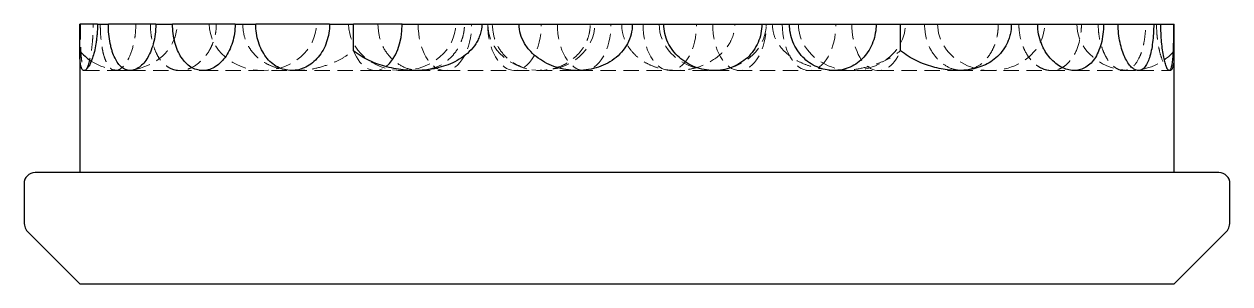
# Model space of a CAD drawing. Header units: millimetres. Extents: x 30 to 273, y 46 to 210.
# Drawn here: x 173 to 273, y 46 to 67.5 of the extents above; entities that cross this region are included whole.
import ezdxf

# ---------------------------------------------------------------- set-up
doc = ezdxf.new("R2010")
doc.units = ezdxf.units.MM
doc.linetypes.add('HIDDEN', pattern=[1.905, 1.27, -0.635])

msp = doc.modelspace()

# ---------------------------------------------------------------- linework, layer by layer
at = {"color": 7, "linetype": 'Continuous', "lineweight": 25}
for p, q in [((177.62, 65.31), (177.62, 67.52)), ((179.08, 67.52), (177.62, 67.52)), ((179.08, 67.52), (179.99, 67.52)), ((183.92, 67.52), (179.99, 67.52)), ((183.92, 67.52), (185.31, 67.52)), ((190.5, 67.52), (185.31, 67.52)), ((190.5, 67.52), (192.21, 67.52)), ((198.34, 67.52), (192.21, 67.52)), ((198.34, 67.52), (200.31, 67.52)), ((200.31, 65.31), (200.31, 67.52)), ((204.35, 67.52), (200.31, 67.52)), ((204.35, 67.52), (210.96, 67.52)), ((210.96, 67.52), (214.05, 67.52)), ((214.05, 67.52), (223.44, 67.52)), ((223.44, 67.52), (226.05, 67.52)), ((226.05, 67.52), (234.18, 67.52)), ((234.18, 67.52), (236.47, 67.52)), ((236.47, 67.52), (243.66, 67.52)), ((243.66, 67.52), (245.69, 67.52)), ((245.69, 65.31), (245.69, 67.52)), ((245.69, 67.52), (254.87, 67.52)), ((254.87, 67.52), (257.06, 67.52)), ((257.06, 67.52), (262.52, 67.52)), ((262.52, 67.52), (263.74, 67.52)), ((263.74, 67.52), (266.68, 67.52)), ((266.68, 67.52), (267.27, 67.52)), ((267.27, 67.52), (268.33, 67.52)), ((268.33, 67.52), (268.38, 67.52)), ((268.38, 65.31), (268.38, 67.52)), ((177.62, 65.31), (177.62, 55.21)), ((268.38, 55.21), (268.38, 65.31)), ((272.08, 55.21), (173.92, 55.21)), ((173, 54.29), (173, 51.1)), ((273, 51.1), (273, 54.29)), ((173.36, 50.23), (177.62, 45.98)), ((268.38, 45.98), (272.64, 50.23)), ((177.62, 45.98), (268.38, 45.98))]:
    msp.add_line(p, q, dxfattribs=at)
at = {"color": 7, "linetype": 'HIDDEN', "lineweight": 18}
for p, q in [((177.98, 63.67), (181.25, 63.67)), ((181.25, 63.67), (181.81, 63.67)), ((181.81, 63.67), (187.81, 63.67)), ((187.81, 63.67), (195.19, 63.67)), ((195.19, 63.67), (202.13, 63.67)), ((202.13, 63.67), (205.4, 63.67)), ((205.4, 63.67), (207.9, 63.67)), ((207.9, 63.67), (218.9, 63.67)), ((218.9, 63.67), (230.21, 63.67)), ((230.21, 63.67), (240.15, 63.67)), ((240.15, 63.67), (243.87, 63.67)), ((243.87, 63.67), (250.42, 63.67)), ((250.42, 63.67), (260.09, 63.67)), ((260.09, 63.67), (265.41, 63.67)), ((265.41, 63.67), (267.96, 63.67)), ((267.96, 63.67), (268.02, 63.67))]:
    msp.add_line(p, q, dxfattribs=at)
at = {"color": 7, "linetype": 'Continuous', "lineweight": 25}
for centre, radius, start, end in [((173.92, 54.29), 0.923, 90, 180), ((272.08, 54.29), 0.923, 0, 90), ((174.23, 51.1), 1.23, 180, 225), ((271.77, 51.1), 1.23, 315, 0)]:
    msp.add_arc(centre, radius, start, end, dxfattribs=at)
at = {"color": 7, "linetype": 'HIDDEN', "lineweight": 18}
for centre, major_axis, ratio, start_param, end_param in [((181.25, 67.52), (-4.44, 0), 0.86603, 0.92078, 3.14159), ((192.8, 67.52), (-4.44, 0), 0.86603, 0, 3.14159), ((204.35, 67.52), (-4.44, 0), 0.86603, 0, 3.14159), ((207.9, 67.52), (0, 3.85), 0.57735, 1.5708, 4.71239), ((213.67, 67.52), (0, 3.85), 0.57735, 1.5708, 4.71239), ((215.89, 67.52), (-4.44, 0), 0.86603, 0, 3.14159), ((219.45, 67.52), (0, 3.85), 0.57735, 1.5708, 4.71239), ((226.55, 67.52), (0, 3.85), 0.57735, 1.5708, 4.71239), ((230.11, 67.52), (4.44, 0), 0.86603, 3.14159, 4.49023), ((232.33, 67.52), (0, 3.85), 0.57735, 1.5708, 4.71239), ((230.11, 67.52), (4.44, 0), 0.86603, 4.98613, 6.28319), ((238.1, 67.52), (0, 3.85), 0.57735, 1.5708, 4.71239), ((241.65, 67.52), (4.44, 0), 0.86603, 3.14159, 6.28319), ((243.87, 67.52), (0, 3.85), 0.57735, 1.5708, 4.10143), ((253.2, 67.52), (4.44, 0), 0.86603, 3.14159, 6.28319), ((264.75, 67.52), (4.44, 0), 0.86603, 3.14159, 5.67223), ((202.13, 67.52), (0, 3.85), 0.57735, 2.18175, 3.54882), ((230.11, 67.52), (4.44, 0), 0.86603, 4.59832, 4.73747)]:
    msp.add_ellipse(centre, major_axis=major_axis, ratio=ratio, start_param=start_param, end_param=end_param, dxfattribs=at)
at = {"color": 7, "linetype": 'Continuous', "lineweight": 25}
for centre, major_axis, ratio, start_param, end_param in [((202.13, 67.52), (0, 3.85), 0.57735, 3.54882, 4.71239), ((181.25, 67.52), (-4.44, 0), 0.86603, 0.61096, 0.92078)]:
    msp.add_ellipse(centre, major_axis=major_axis, ratio=ratio, start_param=start_param, end_param=end_param, dxfattribs=at)
for points, knots in [([(179.08, 67.52), (179.08, 67.23), (179.07, 66.94), (179.04, 66.53), (179.02, 66.39), (178.99, 66.14), (178.98, 66.01), (178.92, 65.65), (178.87, 65.43), (178.78, 65.04), (178.72, 64.87), (178.57, 64.4), (178.46, 64.18), (178.31, 63.94), (178.26, 63.87), (178.17, 63.77), (178.13, 63.73), (178.01, 63.66), (177.93, 63.66), (177.81, 63.75), (177.76, 63.84), (177.71, 64.03), (177.69, 64.11), (177.66, 64.28), (177.65, 64.38), (177.62, 64.71), (177.62, 64.97), (177.62, 65.31)], [0, 0, 0, 0, 0.0625, 0.0625, 0.09375, 0.09375, 0.125, 0.125, 0.1875, 0.1875, 0.25, 0.25, 0.375, 0.375, 0.4375, 0.4375, 0.5, 0.5, 0.625, 0.625, 0.75, 0.75, 0.8125, 0.8125, 0.875, 0.875, 1, 1, 1, 1]), ([(183.92, 67.52), (183.92, 67.23), (183.9, 66.95), (183.83, 66.41), (183.78, 66.14), (183.65, 65.65), (183.56, 65.42), (183.38, 64.99), (183.28, 64.8), (183.07, 64.46), (182.95, 64.32), (182.72, 64.07), (182.59, 63.97), (182.35, 63.81), (182.23, 63.75), (181.99, 63.68), (181.87, 63.67), (181.63, 63.68), (181.52, 63.71), (181.3, 63.8), (181.19, 63.86), (180.88, 64.12), (180.7, 64.36), (180.46, 64.86), (180.38, 65.04), (180.28, 65.34), (180.25, 65.45), (180.19, 65.67), (180.17, 65.79), (180.09, 66.15), (180.06, 66.41), (180, 66.95), (179.99, 67.23), (179.99, 67.52)], [0, 0, 0, 0, 0.0625, 0.0625, 0.125, 0.125, 0.1875, 0.1875, 0.25, 0.25, 0.3125, 0.3125, 0.375, 0.375, 0.4375, 0.4375, 0.5, 0.5, 0.5625, 0.5625, 0.625, 0.625, 0.75, 0.75, 0.8125, 0.8125, 0.84375, 0.84375, 0.875, 0.875, 0.9375, 0.9375, 1, 1, 1, 1]), ([(190.5, 67.52), (190.5, 67.25), (190.48, 66.99), (190.4, 66.49), (190.35, 66.23), (190.2, 65.76), (190.11, 65.53), (189.9, 65.11), (189.78, 64.91), (189.52, 64.56), (189.37, 64.41), (189.08, 64.13), (188.92, 64.02), (188.6, 63.84), (188.43, 63.77), (188.1, 63.69), (187.94, 63.67), (187.61, 63.67), (187.44, 63.7), (187.13, 63.8), (186.98, 63.87), (186.68, 64.05), (186.54, 64.17), (186.28, 64.44), (186.15, 64.59), (185.81, 65.11), (185.63, 65.53), (185.44, 66.24), (185.39, 66.48), (185.33, 66.99), (185.31, 67.25), (185.31, 67.52)], [0, 0, 0, 0, 0.0625, 0.0625, 0.125, 0.125, 0.1875, 0.1875, 0.25, 0.25, 0.3125, 0.3125, 0.375, 0.375, 0.4375, 0.4375, 0.5, 0.5, 0.5625, 0.5625, 0.625, 0.625, 0.6875, 0.6875, 0.75, 0.75, 0.875, 0.875, 0.9375, 0.9375, 1, 1, 1, 1]), ([(198.34, 67.52), (198.34, 67.26), (198.32, 67.01), (198.23, 66.52), (198.17, 66.27), (198.01, 65.8), (197.91, 65.58), (197.67, 65.16), (197.54, 64.96), (197.24, 64.61), (197.08, 64.45), (196.73, 64.17), (196.55, 64.05), (196.17, 63.86), (195.98, 63.79), (195.58, 63.69), (195.38, 63.67), (194.98, 63.67), (194.78, 63.7), (194.39, 63.8), (194.2, 63.87), (193.84, 64.06), (193.67, 64.18), (193.35, 64.46), (193.2, 64.61), (192.93, 64.97), (192.81, 65.17), (192.59, 65.58), (192.5, 65.8), (192.35, 66.27), (192.3, 66.51), (192.22, 67.01), (192.21, 67.26), (192.21, 67.52)], [0, 0, 0, 0, 0.0625, 0.0625, 0.125, 0.125, 0.1875, 0.1875, 0.25, 0.25, 0.3125, 0.3125, 0.375, 0.375, 0.4375, 0.4375, 0.5, 0.5, 0.5625, 0.5625, 0.625, 0.625, 0.6875, 0.6875, 0.75, 0.75, 0.8125, 0.8125, 0.875, 0.875, 0.9375, 0.9375, 1, 1, 1, 1]), ([(210.96, 67.52), (210.96, 67.23), (210.91, 66.94), (210.78, 66.53), (210.73, 66.39), (210.61, 66.14), (210.54, 66.01), (210.31, 65.65), (210.12, 65.43), (209.72, 65.04), (209.5, 64.87), (208.8, 64.4), (208.3, 64.18), (207.52, 63.94), (207.26, 63.87), (206.73, 63.77), (206.46, 63.73), (205.67, 63.66), (205.14, 63.66), (204.1, 63.75), (203.58, 63.84), (202.83, 64.03), (202.59, 64.11), (202.1, 64.28), (201.86, 64.38), (201.16, 64.71), (200.72, 64.97), (200.31, 65.31)], [0, 0, 0, 0, 0.0625, 0.0625, 0.09375, 0.09375, 0.125, 0.125, 0.1875, 0.1875, 0.25, 0.25, 0.375, 0.375, 0.4375, 0.4375, 0.5, 0.5, 0.625, 0.625, 0.75, 0.75, 0.8125, 0.8125, 0.875, 0.875, 1, 1, 1, 1]), ([(223.44, 67.52), (223.44, 67.23), (223.41, 66.95), (223.27, 66.41), (223.16, 66.14), (222.9, 65.65), (222.74, 65.42), (222.36, 64.99), (222.16, 64.8), (221.71, 64.46), (221.47, 64.32), (220.96, 64.07), (220.7, 63.97), (220.16, 63.81), (219.88, 63.75), (219.33, 63.68), (219.05, 63.67), (218.49, 63.68), (218.21, 63.71), (217.66, 63.8), (217.39, 63.86), (216.59, 64.12), (216.09, 64.36), (215.42, 64.86), (215.2, 65.04), (214.92, 65.34), (214.83, 65.45), (214.66, 65.67), (214.58, 65.79), (214.36, 66.15), (214.25, 66.41), (214.09, 66.95), (214.05, 67.23), (214.05, 67.52)], [0, 0, 0, 0, 0.0625, 0.0625, 0.125, 0.125, 0.1875, 0.1875, 0.25, 0.25, 0.3125, 0.3125, 0.375, 0.375, 0.4375, 0.4375, 0.5, 0.5, 0.5625, 0.5625, 0.625, 0.625, 0.75, 0.75, 0.8125, 0.8125, 0.84375, 0.84375, 0.875, 0.875, 0.9375, 0.9375, 1, 1, 1, 1]), ([(234.18, 67.52), (234.18, 67.25), (234.16, 66.99), (234.05, 66.49), (233.97, 66.23), (233.76, 65.76), (233.64, 65.53), (233.34, 65.11), (233.17, 64.91), (232.79, 64.56), (232.59, 64.41), (232.15, 64.13), (231.92, 64.02), (231.44, 63.84), (231.19, 63.77), (230.68, 63.69), (230.42, 63.67), (229.91, 63.67), (229.65, 63.7), (229.14, 63.8), (228.9, 63.87), (228.41, 64.05), (228.17, 64.17), (227.73, 64.44), (227.52, 64.59), (226.94, 65.11), (226.62, 65.53), (226.28, 66.24), (226.2, 66.48), (226.08, 66.99), (226.05, 67.25), (226.05, 67.52)], [0, 0, 0, 0, 0.0625, 0.0625, 0.125, 0.125, 0.1875, 0.1875, 0.25, 0.25, 0.3125, 0.3125, 0.375, 0.375, 0.4375, 0.4375, 0.5, 0.5, 0.5625, 0.5625, 0.625, 0.625, 0.6875, 0.6875, 0.75, 0.75, 0.875, 0.875, 0.9375, 0.9375, 1, 1, 1, 1]), ([(243.66, 67.52), (243.66, 67.26), (243.64, 67.01), (243.55, 66.52), (243.49, 66.27), (243.31, 65.8), (243.21, 65.58), (242.95, 65.16), (242.81, 64.96), (242.48, 64.61), (242.31, 64.45), (241.92, 64.17), (241.72, 64.05), (241.29, 63.86), (241.07, 63.79), (240.61, 63.69), (240.37, 63.67), (239.91, 63.67), (239.67, 63.7), (239.21, 63.8), (238.98, 63.87), (238.54, 64.06), (238.33, 64.18), (237.93, 64.46), (237.75, 64.61), (237.4, 64.97), (237.25, 65.17), (236.98, 65.58), (236.86, 65.8), (236.67, 66.27), (236.6, 66.51), (236.5, 67.01), (236.47, 67.26), (236.47, 67.52)], [0, 0, 0, 0, 0.0625, 0.0625, 0.125, 0.125, 0.1875, 0.1875, 0.25, 0.25, 0.3125, 0.3125, 0.375, 0.375, 0.4375, 0.4375, 0.5, 0.5, 0.5625, 0.5625, 0.625, 0.625, 0.6875, 0.6875, 0.75, 0.75, 0.8125, 0.8125, 0.875, 0.875, 0.9375, 0.9375, 1, 1, 1, 1]), ([(254.87, 67.52), (254.87, 67.23), (254.84, 66.94), (254.75, 66.53), (254.71, 66.39), (254.61, 66.14), (254.56, 66.01), (254.39, 65.65), (254.25, 65.43), (253.94, 65.04), (253.78, 64.87), (253.23, 64.4), (252.84, 64.18), (252.21, 63.94), (251.99, 63.87), (251.56, 63.77), (251.34, 63.73), (250.67, 63.66), (250.21, 63.66), (249.28, 63.75), (248.82, 63.84), (248.13, 64.03), (247.9, 64.11), (247.44, 64.28), (247.21, 64.38), (246.54, 64.71), (246.1, 64.97), (245.69, 65.31)], [0, 0, 0, 0, 0.0625, 0.0625, 0.09375, 0.09375, 0.125, 0.125, 0.1875, 0.1875, 0.25, 0.25, 0.375, 0.375, 0.4375, 0.4375, 0.5, 0.5, 0.625, 0.625, 0.75, 0.75, 0.8125, 0.8125, 0.875, 0.875, 1, 1, 1, 1]), ([(262.52, 67.52), (262.52, 67.23), (262.51, 66.95), (262.44, 66.41), (262.39, 66.14), (262.25, 65.65), (262.17, 65.42), (261.98, 64.99), (261.88, 64.8), (261.64, 64.46), (261.52, 64.32), (261.25, 64.07), (261.1, 63.97), (260.81, 63.81), (260.65, 63.75), (260.34, 63.68), (260.18, 63.67), (259.85, 63.68), (259.69, 63.71), (259.36, 63.8), (259.2, 63.86), (258.71, 64.12), (258.4, 64.36), (257.96, 64.86), (257.82, 65.04), (257.63, 65.34), (257.57, 65.45), (257.46, 65.67), (257.41, 65.79), (257.27, 66.15), (257.19, 66.41), (257.08, 66.95), (257.06, 67.23), (257.06, 67.52)], [0, 0, 0, 0, 0.0625, 0.0625, 0.125, 0.125, 0.1875, 0.1875, 0.25, 0.25, 0.3125, 0.3125, 0.375, 0.375, 0.4375, 0.4375, 0.5, 0.5, 0.5625, 0.5625, 0.625, 0.625, 0.75, 0.75, 0.8125, 0.8125, 0.84375, 0.84375, 0.875, 0.875, 0.9375, 0.9375, 1, 1, 1, 1]), ([(266.68, 67.52), (266.68, 67.25), (266.68, 66.99), (266.65, 66.49), (266.62, 66.23), (266.56, 65.76), (266.53, 65.53), (266.44, 65.11), (266.39, 64.91), (266.27, 64.56), (266.21, 64.41), (266.07, 64.13), (266, 64.02), (265.84, 63.84), (265.75, 63.77), (265.58, 63.69), (265.49, 63.67), (265.3, 63.67), (265.21, 63.7), (265.01, 63.8), (264.92, 63.87), (264.73, 64.05), (264.64, 64.17), (264.46, 64.44), (264.37, 64.59), (264.13, 65.11), (263.99, 65.53), (263.84, 66.24), (263.8, 66.48), (263.75, 66.99), (263.74, 67.25), (263.74, 67.52)], [0, 0, 0, 0, 0.0625, 0.0625, 0.125, 0.125, 0.1875, 0.1875, 0.25, 0.25, 0.3125, 0.3125, 0.375, 0.375, 0.4375, 0.4375, 0.5, 0.5, 0.5625, 0.5625, 0.625, 0.625, 0.6875, 0.6875, 0.75, 0.75, 0.875, 0.875, 0.9375, 0.9375, 1, 1, 1, 1]), ([(268.33, 67.52), (268.33, 67.26), (268.32, 67.01), (268.32, 66.52), (268.32, 66.27), (268.3, 65.8), (268.3, 65.58), (268.28, 65.16), (268.27, 64.96), (268.24, 64.61), (268.22, 64.45), (268.19, 64.17), (268.16, 64.05), (268.12, 63.86), (268.09, 63.79), (268.03, 63.69), (268, 63.67), (267.93, 63.67), (267.89, 63.7), (267.82, 63.8), (267.78, 63.87), (267.7, 64.06), (267.66, 64.18), (267.58, 64.46), (267.55, 64.61), (267.47, 64.97), (267.44, 65.17), (267.38, 65.58), (267.36, 65.8), (267.31, 66.27), (267.3, 66.51), (267.28, 67.01), (267.27, 67.26), (267.27, 67.52)], [0, 0, 0, 0, 0.0625, 0.0625, 0.125, 0.125, 0.1875, 0.1875, 0.25, 0.25, 0.3125, 0.3125, 0.375, 0.375, 0.4375, 0.4375, 0.5, 0.5, 0.5625, 0.5625, 0.625, 0.625, 0.6875, 0.6875, 0.75, 0.75, 0.8125, 0.8125, 0.875, 0.875, 0.9375, 0.9375, 1, 1, 1, 1])]:
    msp.add_open_spline(points, degree=3, knots=knots, dxfattribs=at)
at = {"color": 7, "linetype": 'HIDDEN', "lineweight": 18}
for points, knots in [([(177.67, 67.52), (177.67, 67.26), (177.68, 67.01), (177.68, 66.52), (177.68, 66.27), (177.7, 65.8), (177.7, 65.58), (177.72, 65.16), (177.73, 64.96), (177.76, 64.61), (177.78, 64.45), (177.81, 64.17), (177.84, 64.05), (177.88, 63.86), (177.91, 63.79), (177.97, 63.69), (178, 63.67), (178.07, 63.67), (178.11, 63.7), (178.18, 63.8), (178.22, 63.87), (178.3, 64.06), (178.34, 64.18), (178.42, 64.46), (178.45, 64.61), (178.53, 64.97), (178.56, 65.17), (178.62, 65.58), (178.64, 65.8), (178.69, 66.27), (178.7, 66.51), (178.72, 67.01), (178.73, 67.26), (178.73, 67.52)], [0, 0, 0, 0, 0.0625, 0.0625, 0.125, 0.125, 0.1875, 0.1875, 0.25, 0.25, 0.3125, 0.3125, 0.375, 0.375, 0.4375, 0.4375, 0.5, 0.5, 0.5625, 0.5625, 0.625, 0.625, 0.6875, 0.6875, 0.75, 0.75, 0.8125, 0.8125, 0.875, 0.875, 0.9375, 0.9375, 1, 1, 1, 1]), ([(179.32, 67.52), (179.32, 67.25), (179.32, 66.99), (179.35, 66.49), (179.38, 66.23), (179.44, 65.76), (179.47, 65.53), (179.56, 65.11), (179.61, 64.91), (179.73, 64.56), (179.79, 64.41), (179.93, 64.13), (180, 64.02), (180.16, 63.84), (180.25, 63.77), (180.42, 63.69), (180.51, 63.67), (180.7, 63.67), (180.79, 63.7), (180.99, 63.8), (181.08, 63.87), (181.27, 64.05), (181.36, 64.17), (181.54, 64.44), (181.63, 64.59), (181.87, 65.11), (182.01, 65.53), (182.16, 66.24), (182.2, 66.48), (182.25, 66.99), (182.26, 67.25), (182.26, 67.52)], [0, 0, 0, 0, 0.0625, 0.0625, 0.125, 0.125, 0.1875, 0.1875, 0.25, 0.25, 0.3125, 0.3125, 0.375, 0.375, 0.4375, 0.4375, 0.5, 0.5, 0.5625, 0.5625, 0.625, 0.625, 0.6875, 0.6875, 0.75, 0.75, 0.875, 0.875, 0.9375, 0.9375, 1, 1, 1, 1]), ([(183.48, 67.52), (183.48, 67.23), (183.49, 66.95), (183.56, 66.41), (183.61, 66.14), (183.75, 65.65), (183.83, 65.42), (184.02, 64.99), (184.12, 64.8), (184.36, 64.46), (184.48, 64.32), (184.75, 64.07), (184.9, 63.97), (185.19, 63.81), (185.35, 63.75), (185.66, 63.68), (185.82, 63.67), (186.15, 63.68), (186.31, 63.71), (186.64, 63.8), (186.8, 63.86), (187.29, 64.12), (187.6, 64.36), (188.04, 64.86), (188.18, 65.04), (188.37, 65.34), (188.43, 65.45), (188.54, 65.67), (188.59, 65.79), (188.73, 66.15), (188.81, 66.41), (188.92, 66.95), (188.94, 67.23), (188.94, 67.52)], [0, 0, 0, 0, 0.0625, 0.0625, 0.125, 0.125, 0.1875, 0.1875, 0.25, 0.25, 0.3125, 0.3125, 0.375, 0.375, 0.4375, 0.4375, 0.5, 0.5, 0.5625, 0.5625, 0.625, 0.625, 0.75, 0.75, 0.8125, 0.8125, 0.84375, 0.84375, 0.875, 0.875, 0.9375, 0.9375, 1, 1, 1, 1]), ([(191.13, 67.52), (191.15, 67.18), (191.21, 66.5), (191.56, 65.72), (191.96, 65.14), (192.43, 64.66), (193.03, 64.25), (193.81, 63.9), (194.39, 63.8), (194.71, 63.75)], [0, 0, 0, 0, 0.15174, 0.302832, 0.406416, 0.512948, 0.661867, 0.814898, 1, 1, 1, 1]), ([(202.34, 67.52), (202.37, 67.09), (202.45, 66.22), (203.04, 65.07), (203.92, 64.21), (204.98, 63.7), (205.72, 63.7), (206.07, 63.7)], [0, 0, 0, 0, 0.20578, 0.41156, 0.61728, 0.82307, 1, 1, 1, 1]), ([(206.41, 63.75), (206.75, 63.82), (207.5, 63.99), (208.31, 64.63), (208.86, 65.29), (209.18, 65.86), (209.4, 66.48), (209.51, 67.04), (209.52, 67.39), (209.53, 67.52)], [0, 0, 0, 0, 0.20497, 0.44701, 0.5666, 0.68976, 0.80735, 0.9285, 1, 1, 1, 1]), ([(211.82, 67.52), (211.86, 67.1), (211.94, 66.26), (212.57, 65.14), (213.49, 64.26), (214.29, 63.96), (214.69, 63.82)], [0, 0, 0, 0, 0.24706, 0.494, 0.74411, 1, 1, 1, 1]), ([(216.86, 63.81), (217.06, 63.87), (217.5, 64), (218.13, 64.33), (218.72, 64.78), (219.22, 65.32), (219.59, 65.92), (219.84, 66.56), (219.94, 67.09), (219.95, 67.42), (219.95, 67.52)], [0, 0, 0, 0, 0.12267, 0.26425, 0.41018, 0.54709, 0.68875, 0.81339, 0.94239, 1, 1, 1, 1]), ([(222.56, 67.52), (222.56, 67.23), (222.59, 66.95), (222.73, 66.41), (222.84, 66.14), (223.1, 65.65), (223.26, 65.42), (223.64, 64.99), (223.84, 64.8), (224.29, 64.46), (224.53, 64.32), (225.04, 64.07), (225.3, 63.97), (225.84, 63.81), (226.12, 63.75), (226.67, 63.68), (226.95, 63.67), (227.51, 63.68), (227.79, 63.71), (228.34, 63.8), (228.61, 63.86), (229.41, 64.12), (229.91, 64.36), (230.58, 64.86), (230.8, 65.04), (231.08, 65.34), (231.17, 65.45), (231.34, 65.67), (231.42, 65.79), (231.64, 66.15), (231.75, 66.41), (231.91, 66.95), (231.95, 67.23), (231.95, 67.52)], [0, 0, 0, 0, 0.0625, 0.0625, 0.125, 0.125, 0.1875, 0.1875, 0.25, 0.25, 0.3125, 0.3125, 0.375, 0.375, 0.4375, 0.4375, 0.5, 0.5, 0.5625, 0.5625, 0.625, 0.625, 0.75, 0.75, 0.8125, 0.8125, 0.84375, 0.84375, 0.875, 0.875, 0.9375, 0.9375, 1, 1, 1, 1]), ([(235.04, 67.52), (235.08, 67.18), (235.15, 66.5), (235.62, 65.72), (236.16, 65.14), (236.77, 64.66), (237.54, 64.25), (238.51, 63.9), (239.21, 63.8), (239.59, 63.75)], [0, 0, 0, 0, 0.15167, 0.3027, 0.40623, 0.51272, 0.66157, 0.81453, 1, 1, 1, 1]), ([(247.66, 67.52), (247.7, 67.09), (247.77, 66.22), (248.32, 65.07), (249.13, 64.21), (250.07, 63.7), (250.71, 63.7), (251, 63.7)], [0, 0, 0, 0, 0.20578, 0.41156, 0.61727, 0.82307, 1, 1, 1, 1]), ([(251.29, 63.75), (251.58, 63.82), (252.2, 63.99), (252.85, 64.63), (253.28, 65.29), (253.53, 65.86), (253.7, 66.48), (253.78, 67.04), (253.79, 67.39), (253.79, 67.52)], [0, 0, 0, 0, 0.20471, 0.44683, 0.56645, 0.68966, 0.80729, 0.92848, 1, 1, 1, 1]), ([(255.5, 67.52), (255.5, 67.25), (255.52, 66.99), (255.6, 66.49), (255.65, 66.23), (255.8, 65.76), (255.89, 65.53), (256.1, 65.11), (256.22, 64.91), (256.48, 64.56), (256.63, 64.41), (256.92, 64.13), (257.08, 64.02), (257.4, 63.84), (257.57, 63.77), (257.9, 63.69), (258.06, 63.67), (258.39, 63.67), (258.56, 63.7), (258.87, 63.8), (259.02, 63.87), (259.32, 64.05), (259.46, 64.17), (259.72, 64.44), (259.85, 64.59), (260.19, 65.11), (260.37, 65.53), (260.56, 66.24), (260.61, 66.48), (260.67, 66.99), (260.69, 67.25), (260.69, 67.52)], [0, 0, 0, 0, 0.0625, 0.0625, 0.125, 0.125, 0.1875, 0.1875, 0.25, 0.25, 0.3125, 0.3125, 0.375, 0.375, 0.4375, 0.4375, 0.5, 0.5, 0.5625, 0.5625, 0.625, 0.625, 0.6875, 0.6875, 0.75, 0.75, 0.875, 0.875, 0.9375, 0.9375, 1, 1, 1, 1]), ([(262.08, 67.52), (262.08, 67.23), (262.1, 66.95), (262.17, 66.41), (262.22, 66.14), (262.35, 65.65), (262.44, 65.42), (262.62, 64.99), (262.72, 64.8), (262.93, 64.46), (263.05, 64.32), (263.28, 64.07), (263.41, 63.97), (263.65, 63.81), (263.77, 63.75), (264.01, 63.68), (264.13, 63.67), (264.37, 63.68), (264.48, 63.71), (264.7, 63.8), (264.81, 63.86), (265.12, 64.12), (265.3, 64.36), (265.54, 64.86), (265.62, 65.04), (265.72, 65.34), (265.75, 65.45), (265.81, 65.67), (265.83, 65.79), (265.91, 66.15), (265.94, 66.41), (266, 66.95), (266.01, 67.23), (266.01, 67.52)], [0, 0, 0, 0, 0.0625, 0.0625, 0.125, 0.125, 0.1875, 0.1875, 0.25, 0.25, 0.3125, 0.3125, 0.375, 0.375, 0.4375, 0.4375, 0.5, 0.5, 0.5625, 0.5625, 0.625, 0.625, 0.75, 0.75, 0.8125, 0.8125, 0.84375, 0.84375, 0.875, 0.875, 0.9375, 0.9375, 1, 1, 1, 1]), ([(266.92, 67.52), (266.92, 67.23), (266.93, 66.94), (266.96, 66.53), (266.98, 66.39), (267.01, 66.14), (267.02, 66.01), (267.08, 65.65), (267.13, 65.43), (267.22, 65.04), (267.28, 64.87), (267.43, 64.4), (267.54, 64.18), (267.69, 63.94), (267.74, 63.87), (267.83, 63.77), (267.87, 63.73), (267.99, 63.66), (268.07, 63.66), (268.19, 63.75), (268.24, 63.84), (268.29, 64.03), (268.31, 64.11), (268.34, 64.28), (268.35, 64.38), (268.38, 64.71), (268.38, 64.97), (268.38, 65.31)], [0, 0, 0, 0, 0.0625, 0.0625, 0.09375, 0.09375, 0.125, 0.125, 0.1875, 0.1875, 0.25, 0.25, 0.375, 0.375, 0.4375, 0.4375, 0.5, 0.5, 0.625, 0.625, 0.75, 0.75, 0.8125, 0.8125, 0.875, 0.875, 1, 1, 1, 1]), ([(195, 63.7), (195.37, 63.69), (196.14, 63.65), (197.35, 63.86), (198.49, 64.23), (199.49, 64.71), (200.03, 65.11), (200.31, 65.31)], [0, 0, 0, 0, 0.205542, 0.434274, 0.667655, 0.83235, 1, 1, 1, 1]), ([(239.93, 63.7), (240.36, 63.69), (241.26, 63.65), (242.61, 63.86), (243.83, 64.23), (244.87, 64.71), (245.42, 65.11), (245.69, 65.31)], [0, 0, 0, 0, 0.20557, 0.4343, 0.66767, 0.83236, 1, 1, 1, 1]), ([(215.79, 63.71), (215.88, 63.69), (216.08, 63.66), (216.28, 63.7), (216.39, 63.73)], [0, 0, 0, 0, 0.452253, 1, 1, 1, 1])]:
    msp.add_open_spline(points, degree=3, knots=knots, dxfattribs=at)

doc.saveas('drawing.dxf')
